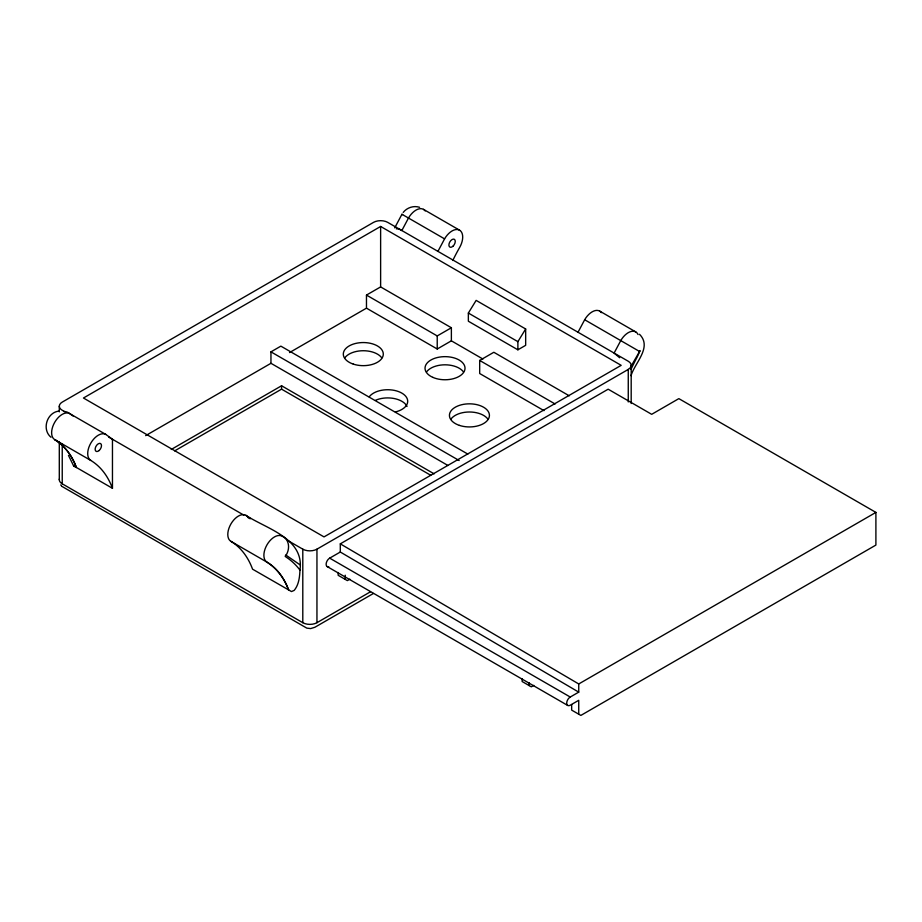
<?xml version="1.0" encoding="UTF-8"?>
<svg xmlns="http://www.w3.org/2000/svg" width="922" height="922" viewBox="0 0 922 922"><rect width="100%" height="100%" fill="white"/><g stroke="black" fill="none" stroke-linecap="round" stroke-linejoin="round"><path stroke-width="1.38" d="M299.961 570.107C299.662 577.149 298.843 584.79 294.176 590.403L291.467 591.555L252.559 569.174A134.624 77.725 -60 0 0 230.903 541.329A15.006 8.667 -60 0 1 230.903 523.996A15.006 8.667 -60 0 1 245.909 515.329C266.112 528.709 304.617 538.229 299.961 570.107A154.4 89.146 -60 0 0 288.148 558.467L285.221 556.439L285.728 554.963L299.961 564.783M631.051 375.692C634.705 362.807 652.546 347.306 639.488 334.26M394.72 227.861L401.946 214.273L444.577 238.867A15.006 8.667 -60 0 1 459.594 230.2A15.006 8.667 -60 0 1 459.594 247.534A134.624 77.725 -60 0 0 452.783 260.477M437.938 251.372L444.577 238.867M578.025 332.254L584.675 319.75A15.006 8.667 -60 0 1 601.363 312.65M631.282 365.873L640.064 350.614L637.24 356.918A154.4 89.146 -60 0 0 631.005 369.388M468.353 313.054L476.144 300.388L525.667 328.981L525.667 345.324L517.887 349.818L468.353 321.225L468.353 313.054L517.887 341.647L517.887 349.818M517.887 341.647L525.667 328.981M403.214 212.417C407.028 207.577 413.701 205.364 419.614 207.312M380.625 226.455L83.453 398.016L324.025 536.904L621.186 365.343L380.625 226.455L380.625 286.915L451.377 327.759L451.377 340.829L482.909 359.038M289.543 352.561L366.472 308.155L366.472 295.075L380.625 286.915M447.954 465.483L270.953 363.303L270.953 351.858L280.864 346.142L467.823 454.085M145.664 435.633L270.953 363.303M171.238 449.463L281.567 385.765L434.147 473.862M174.65 450.881L281.567 389.153L430.747 475.279M366.472 295.075L437.224 335.931L451.377 327.759M366.472 308.155L437.224 349L451.377 340.829M543.98 410.636L479.682 373.514L479.682 360.444L493.835 352.273L569.254 395.815M288.644 540.995L302.796 549.166A10.004 5.774 0 0 0 316.949 549.166L628.262 369.422A10.004 5.774 0 0 0 628.262 361.251L387.701 222.363A10.004 5.774 0 0 0 373.548 222.363L62.235 402.107A10.004 5.774 0 0 0 62.235 410.278L64.586 411.638M578.739 714.193L578.739 700.305L570.245 705.203A5.002 2.893 -60 0 1 566.707 703.163A5.002 2.893 -60 0 1 570.245 697.032L578.739 692.134L340.299 552.024L340.299 543.853L608.163 389.199L651.681 414.324L678.846 398.627L875.9 512.402L875.9 545.075L580.86 715.414L571.663 710.113L571.663 704.558M328.762 566.707A5.002 2.893 -60 0 1 326.169 563.722A5.002 2.893 -60 0 1 329.684 558.144L340.299 552.024M349.864 579.177L347.363 580.618L338.167 575.305L338.167 572.527M59.388 478.967A10.004 5.774 0 0 0 62.235 483.808L302.796 622.696A10.004 5.774 0 0 0 316.949 622.696L370.494 591.774M373.398 593.48L314.875 627.271L310.668 628.573L306.819 628.136L61.797 486.309M533.803 685.392L531.326 686.821L522.129 681.519L522.129 678.742M578.739 692.134L578.739 683.963L875.9 512.402M59.227 411.062C47.034 412.134 41.455 429.398 50.998 437.27M396.31 228.806L399.019 228.944L401.854 230.535L408.492 218.03A15.006 8.667 -60 0 1 425.192 210.931M423.509 209.375L459.594 230.2M599.68 311.083L635.765 331.92M584.675 319.75L639.084 351.201M479.682 360.444L555.102 403.986M270.953 351.858L459.168 460.527M329.684 558.144L570.245 697.032M73.553 465.829L112.461 488.303L112.461 439.275L105.823 434.446L69.738 413.621A14.141 11.548 -60.2 0 0 63.606 411.454M108.738 437.12L243.881 515.144M247.603 517.3L250.081 518.729M327.183 566.569L567.745 705.457M112.461 488.303A134.624 77.725 -60 0 0 90.817 460.447L54.732 439.61A15.006 8.667 -60 0 1 54.732 422.276A15.006 8.667 -60 0 1 69.738 413.621L73.057 416.029M230.903 541.329L266.988 562.155A140.398 81.055 -60 0 1 286.684 585.332L288.644 590.011L287.445 586.968A134.624 77.725 -60 0 0 266.988 562.155A15.006 8.667 -60 0 1 266.988 544.833A15.006 8.667 -60 0 1 281.994 536.166A14.141 11.548 -60.2 0 1 286.316 554.86M340.299 543.853L578.739 683.963M401.946 214.273L402.603 214.653M76.388 467.466L75.178 464.423A134.624 77.725 -60 0 0 54.732 439.61A140.398 81.055 -60 0 1 74.428 462.786L76.388 467.466L73.553 465.748L68.47 455.387M245.909 515.329L250.346 518.544M619.653 357.748L614.11 353.08L620.76 340.587A15.006 8.667 -60 0 1 638.07 334.559M60.771 484.891L61.301 485.721M631.19 365.343L631.19 403.513M628.262 369.422L628.262 401.946M529.205 682.822L529.205 685.599M437.224 335.931L437.224 349M345.243 575.224L345.243 579.396M316.949 549.166L316.949 622.696M302.796 549.166L302.796 622.696M281.567 385.765L281.567 389.153M62.235 444.208L62.235 483.808M59.296 406.187L59.296 411.846M59.296 441.546L59.296 479.717M369.215 396.863A20.007 11.56 0 0 1 401.854 393.118A20.007 11.56 0 0 1 395.354 411.961M450.927 419.13A20.007 11.56 0 0 1 469.425 411.996A20.007 11.56 0 0 1 487.911 419.13M90.817 460.447A15.006 8.667 -60 0 1 90.817 443.113A15.006 8.667 -60 0 1 105.823 434.446M426.517 371.946A20.007 11.56 0 0 1 445.015 364.812A20.007 11.56 0 0 1 463.501 371.946M375.519 400.298A20.007 11.56 0 0 1 407.028 406.464M344.805 357.851A20.007 11.56 0 0 1 363.291 350.729A20.007 11.56 0 0 1 381.777 357.851M432.821 377.363A20.007 11.56 0 0 0 464.849 369.71A20.007 11.56 0 0 0 437.351 357.529A20.007 11.56 0 0 0 432.821 377.363M459.41 425.388A20.007 11.56 0 0 0 489.432 415.384A20.007 11.56 0 0 0 459.41 405.38A20.007 11.56 0 0 0 459.41 425.388M353.287 364.109A20.007 11.56 0 0 0 383.298 354.106A20.007 11.56 0 0 0 353.287 344.102A20.007 11.56 0 0 0 353.287 364.109M452.909 246.278A4.506 2.605 -60 0 0 454.339 239.305A4.506 2.605 -60 0 0 449.014 244.019A4.506 2.605 -60 0 0 452.909 246.278M99.138 450.524A4.506 2.605 -60 0 0 100.567 443.551A4.506 2.605 -60 0 0 95.243 448.276A4.506 2.605 -60 0 0 99.138 450.524"/></g></svg>
